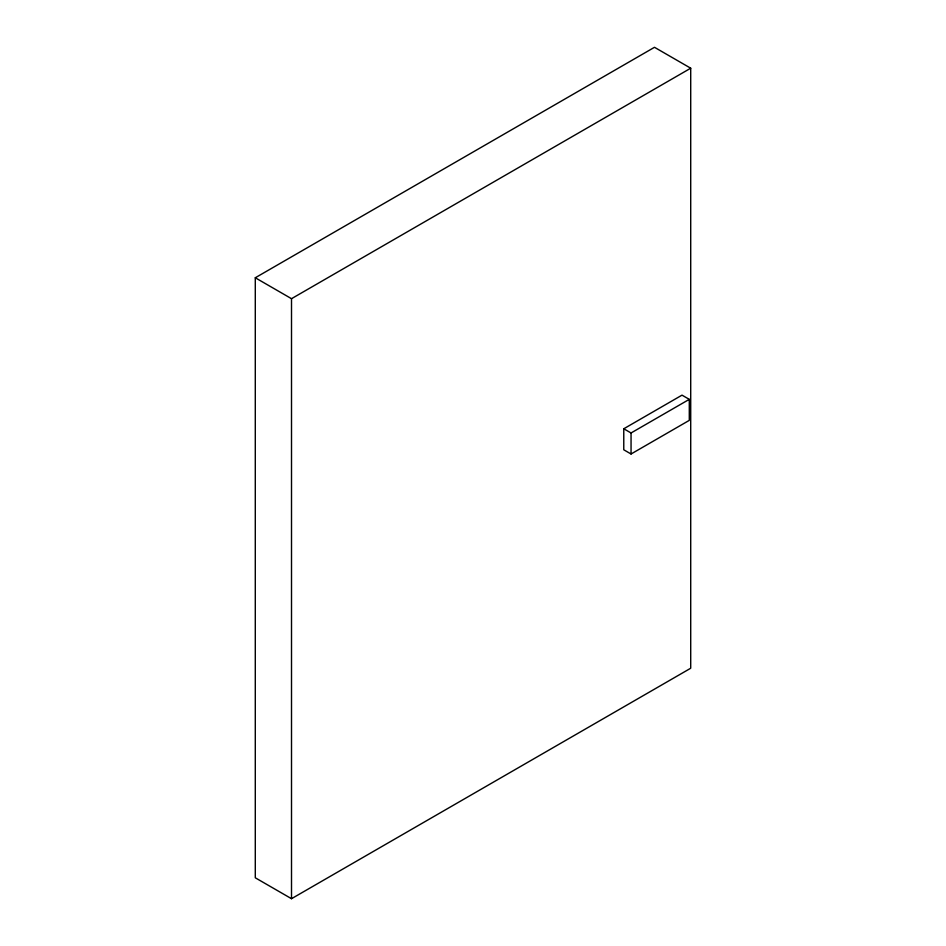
<?xml version="1.0" encoding="UTF-8"?>
<svg xmlns="http://www.w3.org/2000/svg" width="946" height="946" viewBox="0 0 946 946"><rect width="100%" height="100%" fill="white"/><g stroke="black" fill="none" stroke-linecap="round" stroke-linejoin="round"><path stroke-width="1.42" d="M255.29 277.769L654.49 47.3L690.71 68.207L690.71 668.231L291.51 898.7L255.29 877.793L255.29 277.769L291.51 298.688L690.71 68.207M623.769 428.775L682.007 395.144L689.291 399.354L689.291 420.367L631.053 453.997L623.769 449.788L623.769 428.775L631.053 432.972L689.291 399.354M631.053 432.972L631.053 453.997M291.51 298.688L291.51 898.7"/></g></svg>
